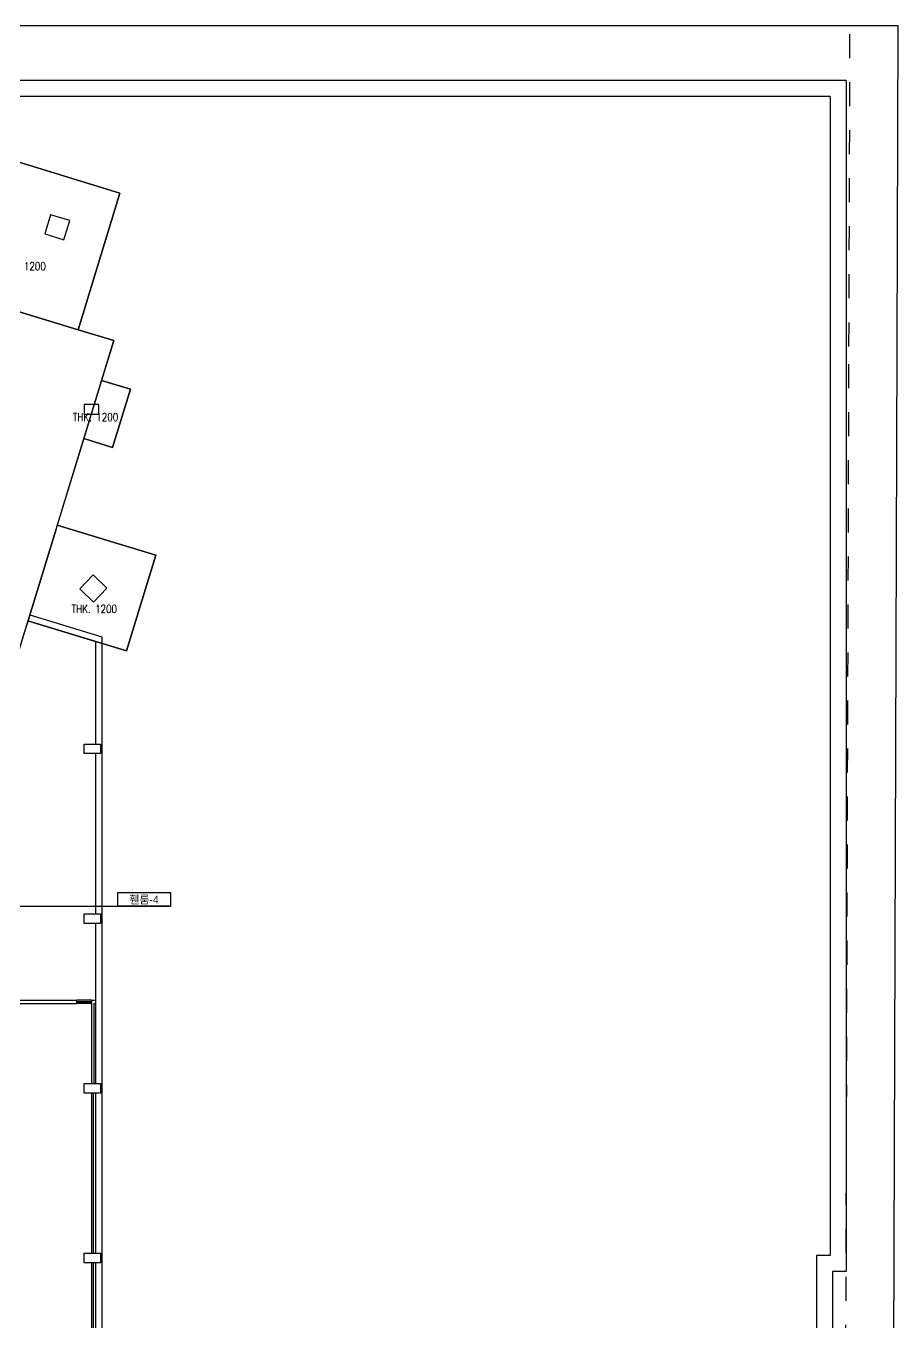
# Model space of a CAD drawing. Header units: millimetres. Extents: x -7575 to 416376, y 91125 to 341855.
# Drawn here: x 360716 to 415150, y 177425 to 258375 of the extents above; entities that cross this region are included whole.
import ezdxf
from ezdxf.enums import TextEntityAlignment as Align

# ---------------------------------------------------------------- set-up
doc = ezdxf.new("R2010")
doc.units = ezdxf.units.MM
doc.header["$LTSCALE"] = 600
doc.header["$MEASUREMENT"] = 0
doc.linetypes.add('HIDDEN', pattern=[2, 1, -1])
for name, color, linetype in [('e-plan', 9, 'CONTINUOUS'), ('e-room-box', 7, 'CONTINUOUS'), ('e-text', 6, 'CONTINUOUS')]:
    doc.layers.add(name, color=color, linetype=linetype)
doc.styles.add('GHS', font='romans.shx', dxfattribs={"width": 0.8, "bigfont": 'ghs.shx'})
doc.styles.add('돋움', font='Dotum.ttf')

msp = doc.modelspace()

# ---------------------------------------------------------------- linework, layer by layer
at = {"layer": 'e-plan'}
for p, q in [((415150, 258374.9), (319962.5, 258374.9)), ((415087.8, 238352.9), (415150, 258374.9)), ((342849.2, 255189.6), (366583.9, 247933.2)), ((366583.9, 247933.2), (359814.7, 250002.7)), ((363976.7, 239400.6), (332548.6, 249009.1)), ((363976.7, 239400.6), (366583.9, 247933.2)), ((366583.9, 247933.2), (363976.7, 239400.6)), ((357206.1, 241470.6), (363976.7, 239400.6)), ((366195.4, 238722.3), (363976.7, 239400.6)), ((363976.7, 239400.6), (366195.4, 238722.3)), ((362596.6, 226951), (366195.4, 238722.3)), ((366195.4, 238722.3), (365435.2, 236235.8)), ((414788.7, 142737.5), (415087.8, 238352.9)), ((365435.2, 236235.8), (364324.2, 232601.9)), ((367232.4, 235686.4), (365435.2, 236235.8)), ((365435.2, 236235.8), (367232.4, 235686.4)), ((366121.4, 232052.4), (367232.4, 235686.4)), ((367232.4, 235686.4), (366121.4, 232052.4)), ((364324.2, 232601.9), (362671.5, 227196.2)), ((364324.2, 232601.9), (366121.4, 232052.4)), ((366121.4, 232052.4), (364324.2, 232601.9)), ((362596.6, 226951), (360769.2, 220974.1)), ((360769.2, 220974.1), (362596.6, 226951)), ((362671.5, 227196.2), (360844.2, 221219.3)), ((368825.2, 225314.8), (362671.5, 227196.2)), ((362671.5, 227196.2), (368825.2, 225314.8)), ((366997.9, 219337.9), (368825.2, 225314.8)), ((368825.2, 225314.8), (366997.9, 219337.9)), ((360844.2, 221219.3), (358692.1, 214180)), ((360844.2, 221219.3), (365060, 219930.4)), ((360844.2, 221219.3), (366997.9, 219337.9)), ((366997.9, 219337.9), (360844.2, 221219.3)), ((360961.1, 221601.8), (365460, 220226.4)), ((358692.1, 214180), (360769.2, 220974.1)), ((365460, 220226.4), (365460, 168908.5)), ((365060, 219930.4), (365060, 213524.9)), ((365060, 212924.9), (365060, 202924.9)), ((365060, 202324.9), (365060, 192324.9)), ((343910.1, 197524.9), (363890, 197524.9)), ((364810, 197524.9), (363890, 197524.9)), ((364810, 197524.9), (363890, 197524.9)), ((363890, 197324.9), (363890, 197524.9)), ((364810, 197524.9), (364810, 192324.9)), ((364810, 197524.9), (364810, 197524.9)), ((364810, 197524.9), (365060, 197524.9)), ((343710.1, 197324.9), (363890, 197324.9)), ((363900, 197324.9), (363900, 197424.9)), ((363900, 197424.9), (363935, 197424.9)), ((363935, 197324.9), (363900, 197324.9)), ((363935, 197424.9), (363950, 197424.9)), ((363950, 197374.9), (363935, 197374.9)), ((363935, 197374.9), (363935, 197324.9)), ((364765, 197324.9), (363935, 197324.9)), ((364750, 197424.9), (363950, 197424.9)), ((363950, 197424.9), (363950, 197374.9)), ((364750, 197374.9), (363950, 197374.9)), ((364765, 197424.9), (364750, 197424.9)), ((364750, 197424.9), (364750, 197374.9)), ((364750, 197374.9), (364765, 197374.9)), ((364800, 197424.9), (364765, 197424.9)), ((364765, 197374.9), (364765, 197324.9)), ((364765, 197324.9), (364800, 197324.9)), ((364800, 197324.9), (364800, 197424.9)), ((364960, 197324.9), (364960, 192324.9)), ((364960, 197324.9), (365060, 197324.9)), ((364810, 191724.9), (364810, 181724.9)), ((364910, 191724.9), (364910, 181724.9)), ((365060, 191724.9), (365060, 181724.9)), ((364810, 181124.9), (364810, 169132.3)), ((364910, 181124.9), (364910, 169097.9)), ((365060, 181124.9), (365060, 169046.2))]:
    msp.add_line(p, q, dxfattribs=at)
at = {"layer": 'e-plan', "linetype": 'HIDDEN', "ltscale": 2.5}
for p, q in [((412087.8, 238362.3), (412150, 258374.9)), ((411788.7, 142746.7), (412087.8, 238362.3))]:
    msp.add_line(p, q, dxfattribs=at)
at = {"layer": 'e-plan', "ltscale": 0.5}
for p, q in [((411910, 254974.9), (345960.1, 254974.9)), ((411910, 254974.9), (411910, 180574.9)), ((410910, 253974.9), (344960.1, 253974.9)), ((410910, 253974.9), (410910, 181574.9)), ((362250.7, 246581), (361885.2, 245385.6)), ((363446, 246215.5), (362250.7, 246581)), ((363080.6, 245020.2), (363446, 246215.5)), ((361885.2, 245385.6), (363080.6, 245020.2)), ((365260, 234724.9), (364360, 234724.9)), ((364360, 234724.9), (364360, 234124.9)), ((364360, 234124.9), (365260, 234124.9)), ((365260, 234124.9), (365260, 234724.9)), ((364908.3, 224088.4), (364074.7, 223225.2)), ((365771.5, 223254.8), (364908.3, 224088.4)), ((364074.7, 223225.2), (364937.9, 222391.6)), ((364937.9, 222391.6), (365771.5, 223254.8)), ((364360, 212924.9), (364360, 213524.9)), ((364360, 213524.9), (365360, 213524.9)), ((365360, 212924.9), (364360, 212924.9)), ((365360, 213524.9), (365360, 212924.9)), ((364360, 202324.9), (364360, 202924.9)), ((364360, 202924.9), (365360, 202924.9)), ((365360, 202924.9), (365360, 202324.9)), ((365360, 202324.9), (364360, 202324.9)), ((364360, 191724.9), (364360, 192324.9)), ((364360, 192324.9), (365360, 192324.9)), ((365360, 192324.9), (365360, 191724.9)), ((365360, 191724.9), (364360, 191724.9)), ((364360, 181124.9), (364360, 181724.9)), ((364360, 181724.9), (365360, 181724.9)), ((365360, 181724.9), (365360, 181124.9)), ((410060, 181574.9), (410060, 94824.9)), ((410910, 181574.9), (410060, 181574.9)), ((365360, 181124.9), (364360, 181124.9)), ((411060, 180574.9), (411060, 93824.9)), ((411910, 180574.9), (411060, 180574.9))]:
    msp.add_line(p, q, dxfattribs=at)
at = {"layer": 'e-room-box'}
for p, q in [((369756, 204224.7), (366422.6, 204224.7)), ((366422.6, 204224.7), (366422.6, 203391.3)), ((369756, 203391.3), (369756, 204224.7)), ((328433.5, 203391.3), (366422.6, 203391.3)), ((369756, 203391.3), (366422.6, 203391.3)), ((366422.6, 203391.3), (369756, 203391.3))]:
    msp.add_line(p, q, dxfattribs=at)

# ---------------------------------------------------------------- texts
at = {"layer": 'e-plan', "style": 'GHS', "width": 0.8}
for p in [(359129.2, 243116.7), (363648.8, 233697.7), (363572.5, 221716.5)]:
    msp.add_text('THK. 1200', height=500, dxfattribs=at).set_placement(p)
at = {"layer": 'e-text', "style": '돋움'}
msp.add_text('휀룸-4', height=500, dxfattribs=at).set_placement((368089.3, 203808), align=Align.MIDDLE_CENTER)

doc.saveas('drawing.dxf')
